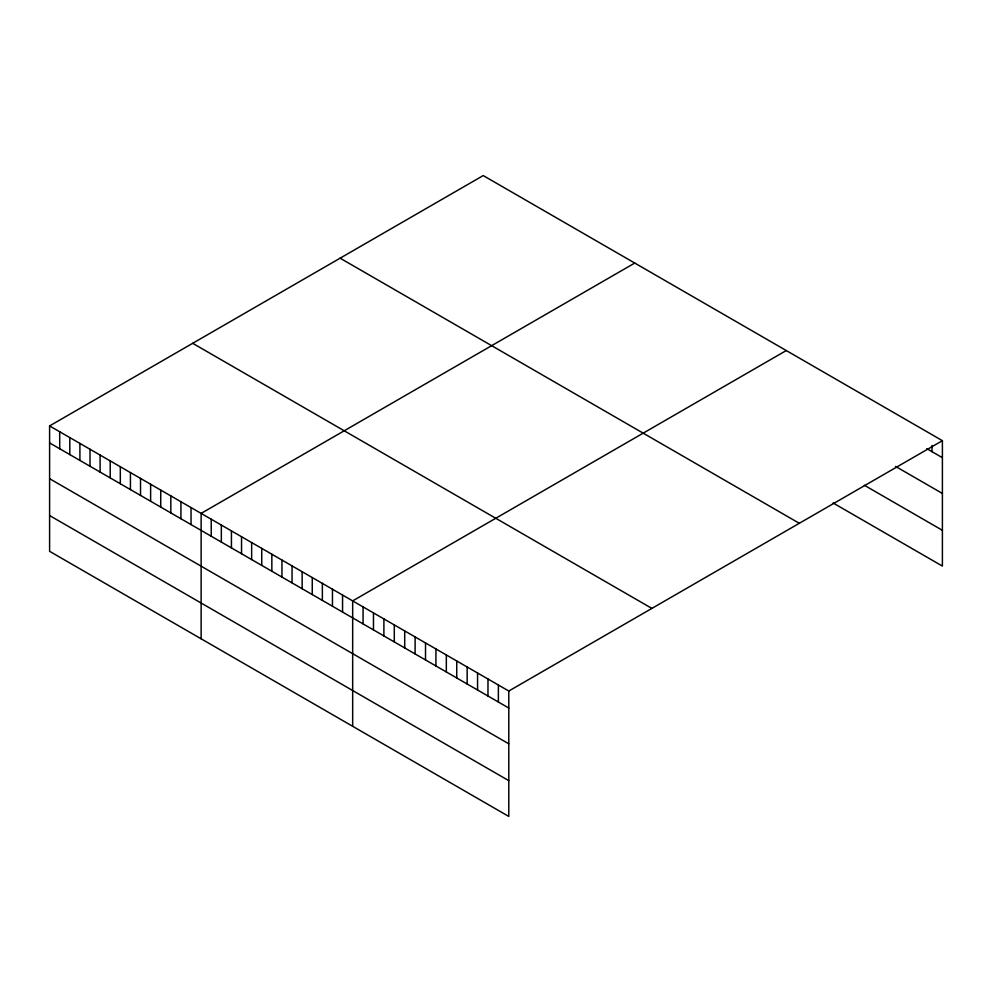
<?xml version="1.0" encoding="UTF-8"?>
<svg xmlns="http://www.w3.org/2000/svg" width="992" height="992" viewBox="0 0 992 992"><rect width="100%" height="100%" fill="white"/><g stroke="black" fill="none" stroke-linecap="round" stroke-linejoin="round"><path stroke-width="1.49" d="M49.6 425.915L508.784 691.027L508.784 816.428L49.6 551.316L49.6 425.915L483.216 175.572L942.4 440.684L942.4 566.085L833.119 502.994M634.744 263.054L201.128 513.397L201.128 638.811M786.272 350.548L352.668 600.892L352.668 726.293M508.784 691.027L942.4 440.684M926.788 448.669L942.4 457.684M895.565 466.414L942.4 493.458M864.342 485.249L942.4 530.311M340.12 258.18L799.304 523.292M192.696 343.306L651.88 608.406M49.6 442.916L508.784 708.028M49.6 478.69L508.784 743.802M49.6 515.542L508.784 780.654M931.996 445.495L931.996 451.682M498.381 685.013L498.381 702.026M487.977 679.012L487.977 696.012M477.561 672.998L477.561 689.998M467.158 666.984L467.158 683.996M456.742 660.982L456.742 677.982M446.338 654.968L446.338 671.981M435.934 648.954L435.934 665.967M425.518 642.952L425.518 659.953M415.115 636.938L415.115 653.951M404.711 630.937L404.711 647.937M394.295 624.923L394.295 641.936M383.892 618.909L383.892 635.922M373.476 612.907L373.476 629.908M363.072 606.893L363.072 623.906M342.562 595.051L342.562 612.064M332.456 589.223L332.456 606.224M322.363 583.383L322.363 600.396M312.257 577.555L312.257 594.568M302.151 571.727L302.151 588.727M292.057 565.886L292.057 582.899M281.951 560.058L281.951 577.071M271.845 554.23L271.845 571.231M261.739 548.39L261.739 565.403M251.646 542.562L251.646 559.575M241.54 536.734L241.54 553.734M231.434 530.894L231.434 547.906M221.34 525.066L221.34 542.078M211.234 519.238L211.234 536.238M191.034 507.569L191.034 524.57M180.928 501.741L180.928 518.742M170.822 495.901L170.822 512.914M160.729 490.073L160.729 507.073M150.623 484.232L150.623 501.245M140.517 478.404L140.517 495.417M130.423 472.576L130.423 489.577M120.317 466.736L120.317 483.749M110.211 460.908L110.211 477.921M100.105 455.08L100.105 472.08M90.012 449.24L90.012 466.252M79.906 443.412L79.906 460.424M69.8 437.584L69.8 454.584M59.706 431.743L59.706 448.756"/></g></svg>
